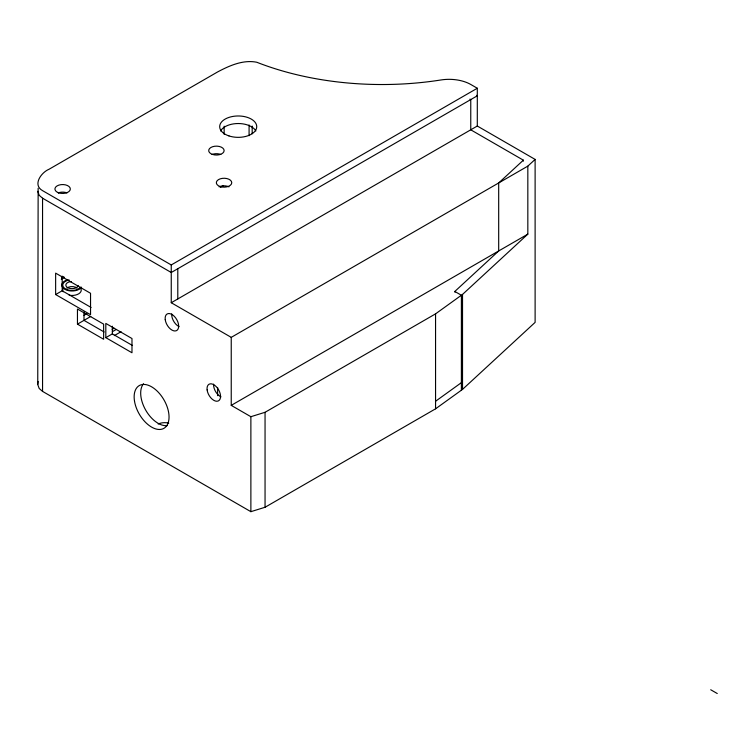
<?xml version="1.0" encoding="UTF-8"?>
<svg xmlns="http://www.w3.org/2000/svg" width="755" height="755" viewBox="0 0 755 755"><rect width="100%" height="100%" fill="white"/><g stroke="black" fill="none" stroke-linecap="round" stroke-linejoin="round"><path stroke-width="1.13" d="M38.146 188.269L37.75 384.522L39.194 388.485L42.554 391.392L250.877 511.673L265.052 507.266L435.559 408.823L462.522 389.391L535.116 322.376L535.116 159.409L477.302 126.028L171.253 302.727L171.253 264.948L477.302 88.25L477.302 126.028M37.75 384.522L38.146 381.473M469.959 99.122L470.761 99.584L470.761 129.813L523.357 160.173L498.687 182.955L498.687 250.962L454.963 291.326L454.963 292.27M171.253 302.727L231.238 337.362L527.83 166.128L535.116 159.409M231.238 337.362L231.238 405.369L250.877 416.703L265.052 412.296L435.559 313.853L462.522 294.431L527.83 234.135L527.83 166.128M435.559 401.264L461.39 382.653M61.74 277.793L63.779 276.623M61.278 279.171L64.335 277.406M220.432 187.287L223.499 185.522M55.634 294.544L90.543 314.693L90.543 293.28L55.634 273.131L55.634 294.544L62.184 290.769L91.1 307.464M83.994 315.326L86.91 313.646M77.454 324.14L103.633 339.25L103.633 324.14L77.454 309.031L77.454 324.14L90.779 316.439M112.108 329.322L114.052 328.198M112.353 331.7L116.232 329.454M105.813 337.655L131.983 352.764L131.983 338.533L105.813 323.414L105.813 337.655L112.353 333.88L132.493 345.497M114.298 335.616L121.083 331.7M231.238 405.369L527.83 234.135M477.302 88.25L470.903 84.551A30.851 17.809 0 0 0 440.948 79.964A222.885 128.68 0 0 1 256.775 62.25C243.129 59.522 229.426 65.657 217.61 71.942L49.094 169.233C41.28 172.376 32.238 184.909 42.554 190.637L171.253 264.948M476.509 95.347L477.302 95.8L171.253 272.498L42.554 198.197L39.194 195.281L37.75 191.317M454.803 291.449L461.39 295.252L461.39 390.212M104.133 331.983L83.994 320.365L83.994 311.966M710.71 689.749L717.25 693.524M523.357 160.173L523.357 161.126M462.522 294.431L462.522 389.391M435.559 313.853L435.559 408.823M265.052 412.296L265.052 507.266M252.179 126.057L252.179 133.739M250.877 416.703L250.877 511.673M249.084 124.962L249.084 135.692M224.15 126.208L224.15 134.324M217.61 387.457L217.61 395.677M177.793 268.723L177.793 298.952M112.353 326.217L112.353 333.88M62.184 276.113L62.184 290.769M42.554 198.197L42.554 391.392M158.163 424.017A10.211 5.898 0 0 1 168.761 423.14M179.058 326.604A9.56 5.521 60 0 1 171.715 313.882M220.941 396.875A9.56 5.521 60 0 1 213.599 384.153M66.912 288.117A6.172 3.558 0 0 1 77.086 288.117M80.492 288.014A9.258 5.342 0 0 1 78.86 293.723A9.258 5.342 0 0 1 69.196 295.224M63.184 291.76A9.258 5.342 0 0 1 62.939 289.042M80.492 287.221A9.258 5.342 0 0 1 65.138 288.684A9.258 5.342 0 0 1 69.196 280.011M78.133 285.466A6.172 3.558 0 0 1 71.782 288.655A6.172 3.558 0 0 1 65.836 285.22A6.172 3.558 0 0 1 71.366 281.558M167.336 425.603A24.679 14.251 60 0 1 145.649 410.041A24.679 14.251 60 0 1 143.526 383.71M58.248 192.893A7.71 4.454 0 0 1 66.987 192.893M219.101 186.844A7.71 4.454 0 0 1 228.982 186.844M212.042 154.473A7.71 4.454 0 0 1 220.781 154.473M220.583 130.974A18.507 10.683 0 0 1 238.221 123.527A18.507 10.683 0 0 1 255.86 130.974M81.568 287.155A10.211 5.898 0 0 1 65.043 289.41A10.211 5.898 0 0 1 67.761 279.737M165.232 319.629A9.56 5.521 60 0 0 176.17 330.775A9.56 5.521 60 0 0 174.32 316.354A9.56 5.521 60 0 0 165.232 319.629M207.115 389.901A9.56 5.521 60 0 0 218.053 401.047A9.56 5.521 60 0 0 216.204 386.626A9.56 5.521 60 0 0 207.115 389.901M134.532 401.339A24.679 14.251 60 0 0 163.306 428.651A24.679 14.251 60 0 0 156.936 390.854A24.679 14.251 60 0 0 134.532 401.339M58.767 192.855A7.71 4.454 0 0 0 70.328 189.005A7.71 4.454 0 0 0 58.767 185.145A7.71 4.454 0 0 0 58.767 192.855M220.186 186.56A7.71 4.454 0 0 0 231.757 182.701A7.71 4.454 0 0 0 220.186 178.85A7.71 4.454 0 0 0 220.186 186.56M212.551 154.445A7.71 4.454 0 0 0 224.122 150.594A7.71 4.454 0 0 0 212.551 146.734A7.71 4.454 0 0 0 212.551 154.445M228.963 135.919A18.507 10.683 0 0 0 256.728 126.661A18.507 10.683 0 0 0 228.963 117.403A18.507 10.683 0 0 0 228.963 135.919"/></g></svg>
